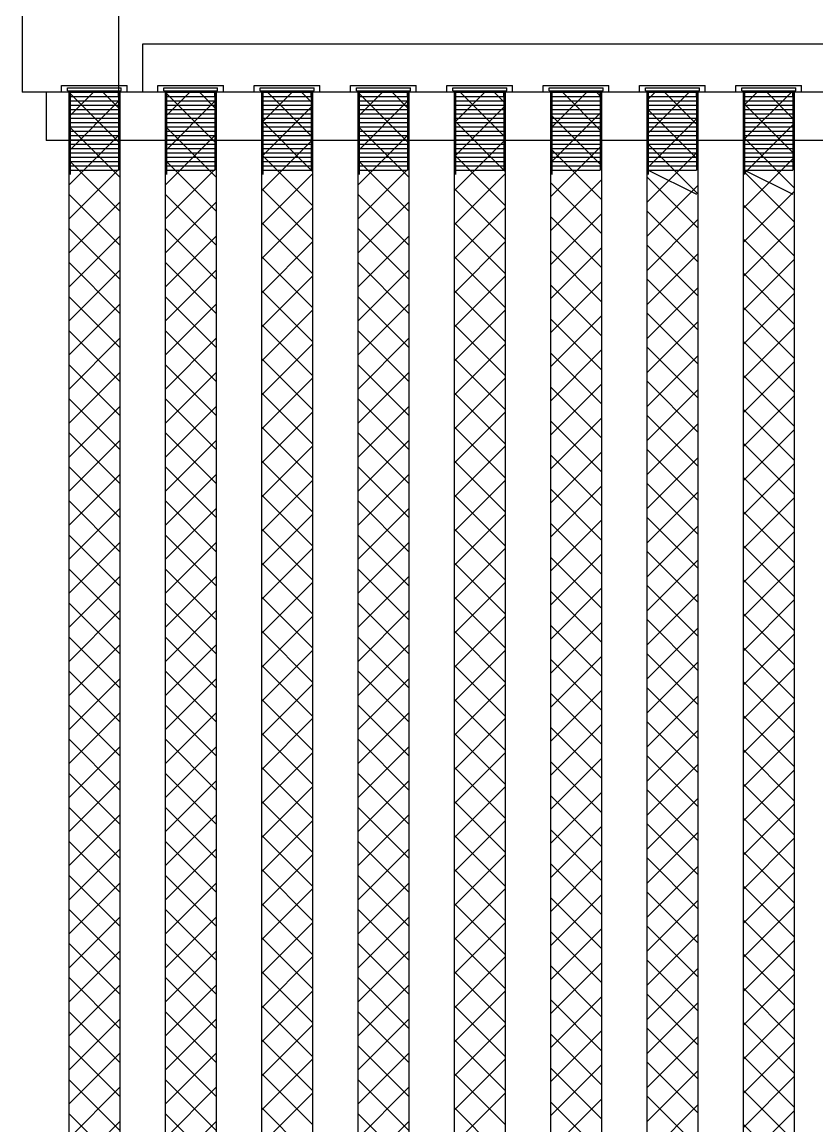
# Model space of a CAD drawing. Header units: inches. Extents: x 17 to 469, y 7 to 301.
# Drawn here: x 252.42 to 260.28, y 260.3 to 271.22 of the extents above; entities that cross this region are included whole.
import ezdxf

# ---------------------------------------------------------------- set-up
doc = ezdxf.new("R2010")
doc.units = ezdxf.units.IN
doc.header["$LTSCALE"] = 14
doc.header["$MEASUREMENT"] = 0
doc.layers.get('0').update_dxf_attribs({"lineweight": 25})
doc.layers.add('Brade', color=5, linetype='Continuous', lineweight=25, true_color=0x0000ff)

# ---------------------------------------------------------------- blocks, each defined once
blk = doc.blocks.new('UPPER HEAD ADN ELEMENT DETAIL')
for p, q in [((-0.53194, 0.14601), (-0.53194, 0.00996)), ((-0.49793, 0.14601), (-0.49793, 0.00996)), ((0.32685, 0.02697), (-0.48943, 0.02697)), ((-0.48943, 0.02697), (-0.48943, 0.00996)), ((-0.49793, 0.00996), (-0.53194, 0.00996)), ((-0.52344, 0.00996), (-0.52344, -0.00704)), ((0.33535, 0.00996), (-0.49793, 0.00996)), ((0.36086, -0.00704), (-0.52344, -0.00704))]:
    blk.add_line(p, q)
at = {"layer": 'Brade', "lineweight": 25}
for p, q in [((-0.518, 0.01235), (-0.49487, 0.01235)), ((-0.518, 0.00996), (-0.518, 0.01235)), ((-0.49487, 0.00996), (-0.49487, 0.01235)), ((-0.48399, 0.01235), (-0.46086, 0.01235)), ((-0.48399, 0.00996), (-0.48399, 0.01235)), ((-0.46086, 0.00996), (-0.46086, 0.01235)), ((-0.44998, 0.01235), (-0.42685, 0.01235)), ((-0.44998, 0.00996), (-0.44998, 0.01235)), ((-0.42685, 0.00996), (-0.42685, 0.01235)), ((-0.41596, 0.01235), (-0.39284, 0.01235)), ((-0.41596, 0.00996), (-0.41596, 0.01235)), ((-0.41596, 0.00996), (-0.41596, 0.01235)), ((-0.39284, 0.00996), (-0.39284, 0.01235)), ((-0.38195, 0.01235), (-0.35882, 0.01235)), ((-0.38195, 0.00996), (-0.38195, 0.01235)), ((-0.35882, 0.00996), (-0.35882, 0.01235)), ((-0.34794, 0.01235), (-0.32481, 0.01235)), ((-0.34794, 0.00996), (-0.34794, 0.01235)), ((-0.32481, 0.00996), (-0.32481, 0.01235)), ((-0.31393, 0.01235), (-0.2908, 0.01235)), ((-0.31393, 0.00996), (-0.31393, 0.01235)), ((-0.2908, 0.00996), (-0.2908, 0.01235)), ((-0.27992, 0.00996), (-0.27992, 0.01235)), ((-0.27992, 0.01235), (-0.25679, 0.01235)), ((-0.25679, 0.00996), (-0.25679, 0.01235)), ((-0.51596, 0.01044), (-0.51596, 0.01146)), ((-0.51596, 0.01146), (-0.49691, 0.01146)), ((-0.51596, 0.01044), (-0.49691, 0.01044)), ((-0.51596, 0.01031), (-0.49691, 0.01031)), ((-0.51545, 0.00996), (-0.51545, -0.5377)), ((-0.51545, 0.00996), (-0.49742, 0.00996)), ((-0.51494, 0.00996), (-0.51494, -0.01912)), ((-0.51494, 0.00843), (-0.51494, 0.00996)), ((-0.51494, 0.00843), (-0.49793, 0.00843)), ((-0.51494, 0.00843), (-0.49793, 0.00843)), ((-0.49793, 0.00996), (-0.49793, -0.01759)), ((-0.49793, 0.00843), (-0.49793, 0.00996)), ((-0.49742, 0.00996), (-0.49742, -0.5377)), ((-0.49691, 0.01044), (-0.49691, 0.01146)), ((-0.48195, 0.01044), (-0.48195, 0.01146)), ((-0.48195, 0.01146), (-0.4629, 0.01146)), ((-0.48195, 0.01044), (-0.4629, 0.01044)), ((-0.48195, 0.01031), (-0.4629, 0.01031)), ((-0.48144, 0.00996), (-0.48144, -0.5377)), ((-0.48144, 0.00996), (-0.46341, 0.00996)), ((-0.48093, 0.00996), (-0.48093, -0.01912)), ((-0.48093, 0.00843), (-0.48093, 0.00996)), ((-0.48093, 0.00843), (-0.46392, 0.00843)), ((-0.48093, 0.00843), (-0.46392, 0.00843)), ((-0.46392, 0.00996), (-0.46392, -0.01759)), ((-0.46392, 0.00843), (-0.46392, 0.00996)), ((-0.46341, 0.00996), (-0.46341, -0.5377)), ((-0.4629, 0.01044), (-0.4629, 0.01146)), ((-0.44794, 0.01044), (-0.44794, 0.01146)), ((-0.44794, 0.01146), (-0.42889, 0.01146)), ((-0.44794, 0.01044), (-0.42889, 0.01044)), ((-0.44794, 0.01031), (-0.42889, 0.01031)), ((-0.44743, 0.00996), (-0.44743, -0.5377)), ((-0.44743, 0.00996), (-0.4294, 0.00996)), ((-0.44692, 0.00996), (-0.44692, -0.01912)), ((-0.44692, 0.00843), (-0.44692, 0.00996)), ((-0.44692, 0.00843), (-0.42991, 0.00843)), ((-0.44692, 0.00843), (-0.42991, 0.00843)), ((-0.42991, 0.00996), (-0.42991, -0.01759)), ((-0.42991, 0.00843), (-0.42991, 0.00996)), ((-0.4294, 0.00996), (-0.4294, -0.5377)), ((-0.42889, 0.01044), (-0.42889, 0.01146)), ((-0.41392, 0.01044), (-0.41392, 0.01146)), ((-0.41392, 0.01146), (-0.39488, 0.01146)), ((-0.41392, 0.01044), (-0.39488, 0.01044)), ((-0.41392, 0.01031), (-0.39488, 0.01031)), ((-0.41341, 0.00996), (-0.41341, -0.5377)), ((-0.41341, 0.00996), (-0.39539, 0.00996)), ((-0.4129, 0.00996), (-0.4129, -0.01912)), ((-0.4129, 0.00843), (-0.4129, 0.00996)), ((-0.4129, 0.00843), (-0.3959, 0.00843)), ((-0.4129, 0.00843), (-0.3959, 0.00843)), ((-0.3959, 0.00996), (-0.3959, -0.01759)), ((-0.3959, 0.00843), (-0.3959, 0.00996)), ((-0.39539, 0.00996), (-0.39539, -0.5377)), ((-0.39488, 0.01044), (-0.39488, 0.01146)), ((-0.37991, 0.01044), (-0.37991, 0.01146)), ((-0.37991, 0.01146), (-0.36087, 0.01146)), ((-0.37991, 0.01044), (-0.36087, 0.01044)), ((-0.37991, 0.01031), (-0.36087, 0.01031)), ((-0.3794, 0.00996), (-0.3794, -0.5377)), ((-0.3794, 0.00996), (-0.36138, 0.00996)), ((-0.37889, 0.00996), (-0.37889, -0.01912)), ((-0.37889, 0.00843), (-0.37889, 0.00996)), ((-0.37889, 0.00843), (-0.36189, 0.00843)), ((-0.37889, 0.00843), (-0.36189, 0.00843)), ((-0.36189, 0.00996), (-0.36189, -0.01759)), ((-0.36189, 0.00843), (-0.36189, 0.00996)), ((-0.36138, 0.00996), (-0.36138, -0.5377)), ((-0.36087, 0.01044), (-0.36087, 0.01146)), ((-0.3459, 0.01044), (-0.3459, 0.01146)), ((-0.3459, 0.01146), (-0.32685, 0.01146)), ((-0.3459, 0.01044), (-0.32685, 0.01044)), ((-0.3459, 0.01031), (-0.32685, 0.01031)), ((-0.34539, 0.00996), (-0.34539, -0.5377)), ((-0.34539, 0.00996), (-0.32736, 0.00996)), ((-0.34488, 0.00996), (-0.34488, -0.01912)), ((-0.34488, 0.00843), (-0.34488, 0.00996)), ((-0.34488, 0.00843), (-0.32787, 0.00843)), ((-0.34488, 0.00843), (-0.32787, 0.00843)), ((-0.32787, 0.00996), (-0.32787, -0.01759)), ((-0.32787, 0.00843), (-0.32787, 0.00996)), ((-0.32736, 0.00996), (-0.32736, -0.5377)), ((-0.32685, 0.01044), (-0.32685, 0.01146)), ((-0.31189, 0.01044), (-0.31189, 0.01146)), ((-0.31189, 0.01146), (-0.29284, 0.01146)), ((-0.31189, 0.01044), (-0.29284, 0.01044)), ((-0.31189, 0.01031), (-0.29284, 0.01031)), ((-0.31138, 0.00996), (-0.31138, -0.5377)), ((-0.31138, 0.00996), (-0.29335, 0.00996)), ((-0.31087, 0.00996), (-0.31087, -0.01912)), ((-0.31087, 0.00843), (-0.31087, 0.00996)), ((-0.31087, 0.00843), (-0.29386, 0.00843)), ((-0.31087, 0.00843), (-0.29386, 0.00843)), ((-0.29386, 0.00996), (-0.29386, -0.01759)), ((-0.29386, 0.00843), (-0.29386, 0.00996)), ((-0.29335, 0.00996), (-0.29335, -0.5377)), ((-0.29284, 0.01044), (-0.29284, 0.01146)), ((-0.27788, 0.01146), (-0.25883, 0.01146)), ((-0.27788, 0.01044), (-0.27788, 0.01146)), ((-0.27788, 0.01044), (-0.25883, 0.01044)), ((-0.27788, 0.01031), (-0.25883, 0.01031)), ((-0.27737, 0.00996), (-0.27737, -0.5377)), ((-0.27737, 0.00996), (-0.25934, 0.00996)), ((-0.27686, 0.00843), (-0.27686, 0.00996)), ((-0.27686, 0.00996), (-0.27686, -0.01912)), ((-0.27686, 0.00843), (-0.25985, 0.00843)), ((-0.27686, 0.00843), (-0.25985, 0.00843)), ((-0.25985, 0.00843), (-0.25985, 0.00996)), ((-0.25985, 0.00996), (-0.25985, -0.01759)), ((-0.25934, 0.00996), (-0.25934, -0.5377)), ((-0.25883, 0.01044), (-0.25883, 0.01146)), ((-0.51494, 0.0069), (-0.49793, 0.0069)), ((-0.51494, 0.00537), (-0.49793, 0.00537)), ((-0.48093, 0.0069), (-0.46392, 0.0069)), ((-0.48093, 0.00537), (-0.46392, 0.00537)), ((-0.44692, 0.0069), (-0.42991, 0.0069)), ((-0.44692, 0.00537), (-0.42991, 0.00537)), ((-0.4129, 0.0069), (-0.3959, 0.0069)), ((-0.4129, 0.00537), (-0.3959, 0.00537)), ((-0.37889, 0.0069), (-0.36189, 0.0069)), ((-0.37889, 0.00537), (-0.36189, 0.00537)), ((-0.34488, 0.0069), (-0.32787, 0.0069)), ((-0.34488, 0.00537), (-0.32787, 0.00537)), ((-0.31087, 0.0069), (-0.29386, 0.0069)), ((-0.31087, 0.00537), (-0.29386, 0.00537)), ((-0.27686, 0.0069), (-0.25985, 0.0069)), ((-0.27686, 0.00537), (-0.25985, 0.00537)), ((-0.51494, 0.00384), (-0.49793, 0.00384)), ((-0.51494, 0.00231), (-0.49793, 0.00231)), ((-0.51494, 0.00078), (-0.49793, 0.00078)), ((-0.48093, 0.00384), (-0.46392, 0.00384)), ((-0.48093, 0.00231), (-0.46392, 0.00231)), ((-0.48093, 0.00078), (-0.46392, 0.00078)), ((-0.44692, 0.00384), (-0.42991, 0.00384)), ((-0.44692, 0.00231), (-0.42991, 0.00231)), ((-0.44692, 0.00078), (-0.42991, 0.00078)), ((-0.4129, 0.00384), (-0.3959, 0.00384)), ((-0.4129, 0.00231), (-0.3959, 0.00231)), ((-0.4129, 0.00078), (-0.3959, 0.00078)), ((-0.37889, 0.00384), (-0.36189, 0.00384)), ((-0.37889, 0.00231), (-0.36189, 0.00231)), ((-0.37889, 0.00078), (-0.36189, 0.00078)), ((-0.34488, 0.00384), (-0.32787, 0.00384)), ((-0.34488, 0.00231), (-0.32787, 0.00231)), ((-0.34488, 0.00078), (-0.32787, 0.00078)), ((-0.31087, 0.00384), (-0.29386, 0.00384)), ((-0.31087, 0.00231), (-0.29386, 0.00231)), ((-0.31087, 0.00078), (-0.29386, 0.00078)), ((-0.27686, 0.00384), (-0.25985, 0.00384)), ((-0.27686, 0.00231), (-0.25985, 0.00231)), ((-0.27686, 0.00078), (-0.25985, 0.00078)), ((-0.51494, -0.00075), (-0.49793, -0.00075)), ((-0.51494, -0.00228), (-0.49793, -0.00228)), ((-0.51494, -0.00381), (-0.49793, -0.00381)), ((-0.48093, -0.00075), (-0.46392, -0.00075)), ((-0.48093, -0.00228), (-0.46392, -0.00228)), ((-0.48093, -0.00381), (-0.46392, -0.00381)), ((-0.44692, -0.00075), (-0.42991, -0.00075)), ((-0.44692, -0.00228), (-0.42991, -0.00228)), ((-0.44692, -0.00381), (-0.42991, -0.00381)), ((-0.4129, -0.00075), (-0.3959, -0.00075)), ((-0.4129, -0.00228), (-0.3959, -0.00228)), ((-0.4129, -0.00381), (-0.3959, -0.00381)), ((-0.37889, -0.00075), (-0.36189, -0.00075)), ((-0.37889, -0.00228), (-0.36189, -0.00228)), ((-0.37889, -0.00381), (-0.36189, -0.00381)), ((-0.34488, -0.00075), (-0.32787, -0.00075)), ((-0.34488, -0.00228), (-0.32787, -0.00228)), ((-0.34488, -0.00381), (-0.32787, -0.00381)), ((-0.31087, -0.00075), (-0.29386, -0.00075)), ((-0.31087, -0.00228), (-0.29386, -0.00228)), ((-0.31087, -0.00381), (-0.29386, -0.00381)), ((-0.27686, -0.00075), (-0.25985, -0.00075)), ((-0.27686, -0.00228), (-0.25985, -0.00228)), ((-0.27686, -0.00381), (-0.25985, -0.00381)), ((-0.51494, -0.00534), (-0.49793, -0.00534)), ((-0.51494, -0.00687), (-0.49793, -0.00687)), ((-0.48093, -0.00534), (-0.46392, -0.00534)), ((-0.48093, -0.00687), (-0.46392, -0.00687)), ((-0.44692, -0.00534), (-0.42991, -0.00534)), ((-0.44692, -0.00687), (-0.42991, -0.00687)), ((-0.4129, -0.00534), (-0.3959, -0.00534)), ((-0.4129, -0.00687), (-0.3959, -0.00687)), ((-0.37889, -0.00534), (-0.36189, -0.00534)), ((-0.37889, -0.00687), (-0.36189, -0.00687)), ((-0.34488, -0.00534), (-0.32787, -0.00534)), ((-0.34488, -0.00687), (-0.32787, -0.00687)), ((-0.31087, -0.00534), (-0.29386, -0.00534)), ((-0.31087, -0.00687), (-0.29386, -0.00687)), ((-0.27686, -0.00534), (-0.25985, -0.00534)), ((-0.27686, -0.00687), (-0.25985, -0.00687)), ((-0.51494, -0.0084), (-0.49793, -0.0084)), ((-0.51494, -0.00993), (-0.49793, -0.00993)), ((-0.51494, -0.01146), (-0.49793, -0.01146)), ((-0.48093, -0.0084), (-0.46392, -0.0084)), ((-0.48093, -0.00993), (-0.46392, -0.00993)), ((-0.48093, -0.01146), (-0.46392, -0.01146)), ((-0.44692, -0.0084), (-0.42991, -0.0084)), ((-0.44692, -0.00993), (-0.42991, -0.00993)), ((-0.44692, -0.01146), (-0.42991, -0.01146)), ((-0.4129, -0.0084), (-0.3959, -0.0084)), ((-0.4129, -0.00993), (-0.3959, -0.00993)), ((-0.4129, -0.01146), (-0.3959, -0.01146)), ((-0.37889, -0.0084), (-0.36189, -0.0084)), ((-0.37889, -0.00993), (-0.36189, -0.00993)), ((-0.37889, -0.01146), (-0.36189, -0.01146)), ((-0.34488, -0.0084), (-0.32787, -0.0084)), ((-0.34488, -0.00993), (-0.32787, -0.00993)), ((-0.34488, -0.01146), (-0.32787, -0.01146)), ((-0.31087, -0.0084), (-0.29386, -0.0084)), ((-0.31087, -0.00993), (-0.29386, -0.00993)), ((-0.31087, -0.01146), (-0.29386, -0.01146)), ((-0.27686, -0.0084), (-0.25985, -0.0084)), ((-0.27686, -0.00993), (-0.25985, -0.00993)), ((-0.27686, -0.01146), (-0.25985, -0.01146)), ((-0.51494, -0.013), (-0.49793, -0.013)), ((-0.51494, -0.01453), (-0.49793, -0.01453)), ((-0.48093, -0.013), (-0.46392, -0.013)), ((-0.48093, -0.01453), (-0.46392, -0.01453)), ((-0.44692, -0.013), (-0.42991, -0.013)), ((-0.44692, -0.01453), (-0.42991, -0.01453)), ((-0.4129, -0.013), (-0.3959, -0.013)), ((-0.4129, -0.01453), (-0.3959, -0.01453)), ((-0.37889, -0.013), (-0.36189, -0.013)), ((-0.37889, -0.01453), (-0.36189, -0.01453)), ((-0.34488, -0.013), (-0.32787, -0.013)), ((-0.34488, -0.01453), (-0.32787, -0.01453)), ((-0.31087, -0.013), (-0.29386, -0.013)), ((-0.31087, -0.01453), (-0.29386, -0.01453)), ((-0.27686, -0.013), (-0.25985, -0.013)), ((-0.27686, -0.01453), (-0.25985, -0.01453)), ((-0.51494, -0.01606), (-0.49793, -0.01606)), ((-0.51494, -0.01759), (-0.49793, -0.01759)), ((-0.48093, -0.01606), (-0.46392, -0.01606)), ((-0.48093, -0.01759), (-0.46392, -0.01759)), ((-0.44692, -0.01606), (-0.42991, -0.01606)), ((-0.44692, -0.01759), (-0.42991, -0.01759)), ((-0.4129, -0.01606), (-0.3959, -0.01606)), ((-0.4129, -0.01759), (-0.3959, -0.01759)), ((-0.37889, -0.01606), (-0.36189, -0.01606)), ((-0.37889, -0.01759), (-0.36189, -0.01759)), ((-0.34488, -0.01606), (-0.32787, -0.01606)), ((-0.34488, -0.01759), (-0.32787, -0.01759)), ((-0.31087, -0.01606), (-0.29386, -0.01606)), ((-0.31087, -0.01759), (-0.29386, -0.01759)), ((-0.31087, -0.01759), (-0.29386, -0.02609)), ((-0.27686, -0.01606), (-0.25985, -0.01606)), ((-0.27686, -0.01759), (-0.25985, -0.02609)), ((-0.27686, -0.01759), (-0.25985, -0.01759))]:
    blk.add_line(p, q, dxfattribs=at)
at = {"layer": 'Brade', "color": 5, "linetype": 'Continuous', "lineweight": 25, "true_color": 0x0000ff}
for p, q in [((-0.51545, 0.00122), (-0.5067, 0.00996)), ((-0.51541, 0.00996), (-0.49742, -0.00802)), ((-0.50338, 0.00996), (-0.49742, 0.004)), ((-0.48144, 0.00122), (-0.47269, 0.00996)), ((-0.4814, 0.00996), (-0.46341, -0.00802)), ((-0.46937, 0.00996), (-0.46341, 0.004)), ((-0.44743, -0.00084), (-0.43662, 0.00996)), ((-0.44532, 0.00996), (-0.4294, -0.00596)), ((-0.4333, 0.00996), (-0.4294, 0.00606)), ((-0.41341, 0.00122), (-0.40467, 0.00996)), ((-0.41337, 0.00996), (-0.39539, -0.00802)), ((-0.40135, 0.00996), (-0.39539, 0.004)), ((-0.3794, -0.00084), (-0.36859, 0.00996)), ((-0.3773, 0.00996), (-0.36138, -0.00596)), ((-0.36527, 0.00996), (-0.36138, 0.00606)), ((-0.34539, 0.00912), (-0.34455, 0.00996)), ((-0.34539, -0.00291), (-0.33252, 0.00996)), ((-0.34122, 0.00996), (-0.32736, -0.0039)), ((-0.3292, 0.00996), (-0.32736, 0.00813)), ((-0.31138, 0.00705), (-0.30847, 0.00996)), ((-0.31138, -0.00497), (-0.29645, 0.00996)), ((-0.30515, 0.00996), (-0.29335, -0.00183)), ((-0.27737, 0.00499), (-0.2724, 0.00996)), ((-0.27737, -0.00703), (-0.26037, 0.00996)), ((-0.26907, 0.00996), (-0.25934, 0.00023)), ((-0.51545, -0.01081), (-0.49742, 0.00722)), ((-0.48144, -0.01081), (-0.46341, 0.00722)), ((-0.44743, -0.01287), (-0.4294, 0.00516)), ((-0.41341, -0.01081), (-0.39539, 0.00722)), ((-0.3794, -0.01287), (-0.36138, 0.00516)), ((-0.31138, 0.00417), (-0.29335, -0.01386)), ((-0.27737, 0.00623), (-0.25934, -0.0118)), ((-0.44743, 0.00004), (-0.4294, -0.01799)), ((-0.3794, 0.00004), (-0.36138, -0.01799)), ((-0.34539, -0.01493), (-0.32736, 0.00309)), ((-0.34539, 0.0021), (-0.32736, -0.01592)), ((-0.31138, -0.017), (-0.29335, 0.00103)), ((-0.51545, -0.00202), (-0.49742, -0.02005)), ((-0.48144, -0.00202), (-0.46341, -0.02005)), ((-0.41341, -0.00202), (-0.39539, -0.02005)), ((-0.27737, -0.01906), (-0.25934, -0.00103)), ((-0.51545, -0.02283), (-0.49742, -0.0048)), ((-0.48144, -0.02283), (-0.46341, -0.0048)), ((-0.44743, -0.02489), (-0.4294, -0.00687)), ((-0.41341, -0.02283), (-0.39539, -0.0048)), ((-0.3794, -0.02489), (-0.36138, -0.00687)), ((-0.27737, -0.00579), (-0.25934, -0.02382)), ((-0.34539, -0.02696), (-0.32736, -0.00893)), ((-0.34539, -0.00992), (-0.32736, -0.02795)), ((-0.31138, -0.00786), (-0.29335, -0.02588)), ((-0.31138, -0.02902), (-0.29335, -0.01099)), ((-0.51545, -0.01405), (-0.49742, -0.03207)), ((-0.48144, -0.01405), (-0.46341, -0.03207)), ((-0.44743, -0.01198), (-0.4294, -0.03001)), ((-0.41341, -0.01405), (-0.39539, -0.03207)), ((-0.3794, -0.01198), (-0.36138, -0.03001)), ((-0.27737, -0.03108), (-0.25934, -0.01306)), ((-0.51545, -0.03486), (-0.49742, -0.01683)), ((-0.48144, -0.03486), (-0.46341, -0.01683)), ((-0.44743, -0.03692), (-0.4294, -0.01889)), ((-0.41341, -0.03486), (-0.39539, -0.01683)), ((-0.3794, -0.03692), (-0.36138, -0.01889)), ((-0.27737, -0.01782), (-0.25934, -0.03585)), ((-0.34539, -0.03898), (-0.32736, -0.02096)), ((-0.34539, -0.02195), (-0.32736, -0.03997)), ((-0.31138, -0.01988), (-0.29335, -0.03791)), ((-0.31138, -0.04105), (-0.29335, -0.02302)), ((-0.51545, -0.02607), (-0.49742, -0.0441)), ((-0.48144, -0.02607), (-0.46341, -0.0441)), ((-0.44743, -0.02401), (-0.4294, -0.04204)), ((-0.41341, -0.02607), (-0.39539, -0.0441)), ((-0.3794, -0.02401), (-0.36138, -0.04204)), ((-0.27737, -0.04311), (-0.25934, -0.02508)), ((-0.51545, -0.04688), (-0.49742, -0.02885)), ((-0.48144, -0.04688), (-0.46341, -0.02885)), ((-0.44743, -0.04894), (-0.4294, -0.03092)), ((-0.41341, -0.04688), (-0.39539, -0.02885)), ((-0.3794, -0.04894), (-0.36138, -0.03092)), ((-0.27737, -0.02984), (-0.25934, -0.04787)), ((-0.34539, -0.05101), (-0.32736, -0.03298)), ((-0.34539, -0.03397), (-0.32736, -0.052)), ((-0.31138, -0.03191), (-0.29335, -0.04993)), ((-0.31138, -0.05307), (-0.29335, -0.03504)), ((-0.51545, -0.0381), (-0.49742, -0.05612)), ((-0.48144, -0.0381), (-0.46341, -0.05612)), ((-0.44743, -0.03603), (-0.4294, -0.05406)), ((-0.41341, -0.0381), (-0.39539, -0.05612)), ((-0.3794, -0.03603), (-0.36138, -0.05406)), ((-0.27737, -0.05513), (-0.25934, -0.03711)), ((-0.51545, -0.05891), (-0.49742, -0.04088)), ((-0.48144, -0.05891), (-0.46341, -0.04088)), ((-0.41341, -0.05891), (-0.39539, -0.04088)), ((-0.27737, -0.04187), (-0.25934, -0.0599)), ((-0.44743, -0.06097), (-0.4294, -0.04294)), ((-0.3794, -0.06097), (-0.36138, -0.04294)), ((-0.34539, -0.06303), (-0.32736, -0.04501)), ((-0.34539, -0.046), (-0.32736, -0.06402)), ((-0.31138, -0.04393), (-0.29335, -0.06196)), ((-0.51545, -0.05012), (-0.49742, -0.06815)), ((-0.48144, -0.05012), (-0.46341, -0.06815)), ((-0.44743, -0.04806), (-0.4294, -0.06609)), ((-0.41341, -0.05012), (-0.39539, -0.06815)), ((-0.3794, -0.04806), (-0.36138, -0.06609)), ((-0.31138, -0.0651), (-0.29335, -0.04707)), ((-0.27737, -0.06716), (-0.25934, -0.04913)), ((-0.51545, -0.07093), (-0.49742, -0.0529)), ((-0.48144, -0.07093), (-0.46341, -0.0529)), ((-0.41341, -0.07093), (-0.39539, -0.0529)), ((-0.27737, -0.05389), (-0.25934, -0.07192)), ((-0.44743, -0.07299), (-0.4294, -0.05497)), ((-0.3794, -0.07299), (-0.36138, -0.05497)), ((-0.34539, -0.07506), (-0.32736, -0.05703)), ((-0.34539, -0.05802), (-0.32736, -0.07605)), ((-0.31138, -0.05596), (-0.29335, -0.07398)), ((-0.51545, -0.06215), (-0.49742, -0.08017)), ((-0.48144, -0.06215), (-0.46341, -0.08017)), ((-0.44743, -0.06008), (-0.4294, -0.07811)), ((-0.41341, -0.06215), (-0.39539, -0.08017)), ((-0.3794, -0.06008), (-0.36138, -0.07811)), ((-0.31138, -0.07712), (-0.29335, -0.05909)), ((-0.27737, -0.07918), (-0.25934, -0.06116)), ((-0.51545, -0.08296), (-0.49742, -0.06493)), ((-0.48144, -0.08296), (-0.46341, -0.06493)), ((-0.41341, -0.08296), (-0.39539, -0.06493)), ((-0.27737, -0.06592), (-0.25934, -0.08395)), ((-0.44743, -0.08502), (-0.4294, -0.06699)), ((-0.3794, -0.08502), (-0.36138, -0.06699)), ((-0.34539, -0.08708), (-0.32736, -0.06906)), ((-0.34539, -0.07005), (-0.32736, -0.08807)), ((-0.31138, -0.06798), (-0.29335, -0.08601)), ((-0.44743, -0.07211), (-0.4294, -0.09014)), ((-0.3794, -0.07211), (-0.36138, -0.09014)), ((-0.31138, -0.08915), (-0.29335, -0.07112)), ((-0.27737, -0.09121), (-0.25934, -0.07318)), ((-0.51545, -0.07417), (-0.49742, -0.0922)), ((-0.51545, -0.09498), (-0.49742, -0.07695)), ((-0.48144, -0.07417), (-0.46341, -0.0922)), ((-0.48144, -0.09498), (-0.46341, -0.07695)), ((-0.41341, -0.07417), (-0.39539, -0.0922)), ((-0.41341, -0.09498), (-0.39539, -0.07695)), ((-0.27737, -0.07794), (-0.25934, -0.09597)), ((-0.44743, -0.09704), (-0.4294, -0.07902)), ((-0.3794, -0.09704), (-0.36138, -0.07902)), ((-0.34539, -0.09911), (-0.32736, -0.08108)), ((-0.31138, -0.08001), (-0.29335, -0.09803)), ((-0.44743, -0.08413), (-0.4294, -0.10216)), ((-0.3794, -0.08413), (-0.36138, -0.10216)), ((-0.34539, -0.08207), (-0.32736, -0.1001)), ((-0.31138, -0.10117), (-0.29335, -0.08314)), ((-0.27737, -0.10323), (-0.25934, -0.08521)), ((-0.51545, -0.0862), (-0.49742, -0.10422)), ((-0.51545, -0.10701), (-0.49742, -0.08898)), ((-0.48144, -0.0862), (-0.46341, -0.10422)), ((-0.48144, -0.10701), (-0.46341, -0.08898)), ((-0.41341, -0.0862), (-0.39539, -0.10422)), ((-0.41341, -0.10701), (-0.39539, -0.08898)), ((-0.44743, -0.10907), (-0.4294, -0.09104)), ((-0.3794, -0.10907), (-0.36138, -0.09104)), ((-0.34539, -0.11113), (-0.32736, -0.09311)), ((-0.31138, -0.09203), (-0.29335, -0.11006)), ((-0.27737, -0.08997), (-0.25934, -0.108)), ((-0.44743, -0.09616), (-0.4294, -0.11418)), ((-0.3794, -0.09616), (-0.36138, -0.11418)), ((-0.34539, -0.0941), (-0.32736, -0.11212)), ((-0.31138, -0.11319), (-0.29335, -0.09517)), ((-0.27737, -0.11526), (-0.25934, -0.09723)), ((-0.51545, -0.09822), (-0.49742, -0.11625)), ((-0.51545, -0.11903), (-0.49742, -0.101)), ((-0.48144, -0.09822), (-0.46341, -0.11625)), ((-0.48144, -0.11903), (-0.46341, -0.101)), ((-0.41341, -0.09822), (-0.39539, -0.11625)), ((-0.41341, -0.11903), (-0.39539, -0.101)), ((-0.44743, -0.12109), (-0.4294, -0.10307)), ((-0.3794, -0.12109), (-0.36138, -0.10307)), ((-0.34539, -0.12316), (-0.32736, -0.10513)), ((-0.31138, -0.10406), (-0.29335, -0.12208)), ((-0.27737, -0.10199), (-0.25934, -0.12002)), ((-0.44743, -0.10818), (-0.4294, -0.12621)), ((-0.3794, -0.10818), (-0.36138, -0.12621)), ((-0.34539, -0.10612), (-0.32736, -0.12415)), ((-0.31138, -0.12522), (-0.29335, -0.10719)), ((-0.51545, -0.11025), (-0.49742, -0.12827)), ((-0.51545, -0.13106), (-0.49742, -0.11303)), ((-0.48144, -0.11025), (-0.46341, -0.12827)), ((-0.48144, -0.13106), (-0.46341, -0.11303)), ((-0.41341, -0.11025), (-0.39539, -0.12827)), ((-0.41341, -0.13106), (-0.39539, -0.11303)), ((-0.27737, -0.12728), (-0.25934, -0.10926)), ((-0.44743, -0.13312), (-0.4294, -0.11509)), ((-0.3794, -0.13312), (-0.36138, -0.11509)), ((-0.31138, -0.11608), (-0.29335, -0.13411)), ((-0.27737, -0.11402), (-0.25934, -0.13205)), ((-0.44743, -0.12021), (-0.4294, -0.13823)), ((-0.3794, -0.12021), (-0.36138, -0.13823)), ((-0.34539, -0.13518), (-0.32736, -0.11716)), ((-0.34539, -0.11815), (-0.32736, -0.13617)), ((-0.31138, -0.13724), (-0.29335, -0.11922)), ((-0.51545, -0.12227), (-0.49742, -0.1403)), ((-0.48144, -0.12227), (-0.46341, -0.1403)), ((-0.41341, -0.12227), (-0.39539, -0.1403)), ((-0.27737, -0.13931), (-0.25934, -0.12128)), ((-0.51545, -0.14308), (-0.49742, -0.12505)), ((-0.48144, -0.14308), (-0.46341, -0.12505)), ((-0.44743, -0.14514), (-0.4294, -0.12712)), ((-0.41341, -0.14308), (-0.39539, -0.12505)), ((-0.3794, -0.14514), (-0.36138, -0.12712)), ((-0.31138, -0.12811), (-0.29335, -0.14613)), ((-0.27737, -0.12604), (-0.25934, -0.14407)), ((-0.44743, -0.13223), (-0.4294, -0.15026)), ((-0.3794, -0.13223), (-0.36138, -0.15026)), ((-0.34539, -0.14721), (-0.32736, -0.12918)), ((-0.34539, -0.13017), (-0.32736, -0.1482)), ((-0.31138, -0.14927), (-0.29335, -0.13124)), ((-0.51545, -0.1343), (-0.49742, -0.15232)), ((-0.48144, -0.1343), (-0.46341, -0.15232)), ((-0.41341, -0.1343), (-0.39539, -0.15232)), ((-0.27737, -0.15133), (-0.25934, -0.13331)), ((-0.51545, -0.15511), (-0.49742, -0.13708)), ((-0.48144, -0.15511), (-0.46341, -0.13708)), ((-0.44743, -0.15717), (-0.4294, -0.13914)), ((-0.41341, -0.15511), (-0.39539, -0.13708)), ((-0.3794, -0.15717), (-0.36138, -0.13914)), ((-0.31138, -0.14013), (-0.29335, -0.15816)), ((-0.27737, -0.13807), (-0.25934, -0.1561)), ((-0.34539, -0.15923), (-0.32736, -0.14121)), ((-0.34539, -0.1422), (-0.32736, -0.16022)), ((-0.31138, -0.16129), (-0.29335, -0.14327)), ((-0.51545, -0.14632), (-0.49742, -0.16435)), ((-0.48144, -0.14632), (-0.46341, -0.16435)), ((-0.44743, -0.14426), (-0.4294, -0.16228)), ((-0.41341, -0.14632), (-0.39539, -0.16435)), ((-0.3794, -0.14426), (-0.36138, -0.16228)), ((-0.27737, -0.16336), (-0.25934, -0.14533)), ((-0.51545, -0.16713), (-0.49742, -0.1491)), ((-0.48144, -0.16713), (-0.46341, -0.1491)), ((-0.44743, -0.16919), (-0.4294, -0.15117)), ((-0.41341, -0.16713), (-0.39539, -0.1491)), ((-0.3794, -0.16919), (-0.36138, -0.15117)), ((-0.27737, -0.15009), (-0.25934, -0.16812)), ((-0.34539, -0.17126), (-0.32736, -0.15323)), ((-0.34539, -0.15422), (-0.32736, -0.17225)), ((-0.31138, -0.15216), (-0.29335, -0.17018)), ((-0.31138, -0.17332), (-0.29335, -0.15529)), ((-0.51545, -0.15835), (-0.49742, -0.17637)), ((-0.48144, -0.15835), (-0.46341, -0.17637)), ((-0.44743, -0.15628), (-0.4294, -0.17431)), ((-0.41341, -0.15835), (-0.39539, -0.17637)), ((-0.3794, -0.15628), (-0.36138, -0.17431)), ((-0.27737, -0.17538), (-0.25934, -0.15736)), ((-0.51545, -0.17915), (-0.49742, -0.16113)), ((-0.48144, -0.17915), (-0.46341, -0.16113)), ((-0.44743, -0.18122), (-0.4294, -0.16319)), ((-0.41341, -0.17915), (-0.39539, -0.16113)), ((-0.3794, -0.18122), (-0.36138, -0.16319)), ((-0.27737, -0.16212), (-0.25934, -0.18015)), ((-0.34539, -0.18328), (-0.32736, -0.16526)), ((-0.34539, -0.16625), (-0.32736, -0.18427)), ((-0.31138, -0.16418), (-0.29335, -0.18221)), ((-0.31138, -0.18534), (-0.29335, -0.16732)), ((-0.51545, -0.17037), (-0.49742, -0.1884)), ((-0.48144, -0.17037), (-0.46341, -0.1884)), ((-0.44743, -0.16831), (-0.4294, -0.18633)), ((-0.41341, -0.17037), (-0.39539, -0.1884)), ((-0.3794, -0.16831), (-0.36138, -0.18633)), ((-0.27737, -0.18741), (-0.25934, -0.16938)), ((-0.51545, -0.19118), (-0.49742, -0.17315)), ((-0.48144, -0.19118), (-0.46341, -0.17315)), ((-0.44743, -0.19324), (-0.4294, -0.17522)), ((-0.41341, -0.19118), (-0.39539, -0.17315)), ((-0.3794, -0.19324), (-0.36138, -0.17522)), ((-0.27737, -0.17414), (-0.25934, -0.19217)), ((-0.34539, -0.19531), (-0.32736, -0.17728)), ((-0.34539, -0.17827), (-0.32736, -0.1963)), ((-0.31138, -0.17621), (-0.29335, -0.19423)), ((-0.51545, -0.1824), (-0.49742, -0.20042)), ((-0.48144, -0.1824), (-0.46341, -0.20042)), ((-0.44743, -0.18033), (-0.4294, -0.19836)), ((-0.41341, -0.1824), (-0.39539, -0.20042)), ((-0.3794, -0.18033), (-0.36138, -0.19836)), ((-0.31138, -0.19737), (-0.29335, -0.17934)), ((-0.27737, -0.19943), (-0.25934, -0.18141)), ((-0.51545, -0.2032), (-0.49742, -0.18518)), ((-0.48144, -0.2032), (-0.46341, -0.18518)), ((-0.41341, -0.2032), (-0.39539, -0.18518)), ((-0.27737, -0.18617), (-0.25934, -0.20419)), ((-0.44743, -0.20527), (-0.4294, -0.18724)), ((-0.3794, -0.20527), (-0.36138, -0.18724)), ((-0.34539, -0.20733), (-0.32736, -0.1893)), ((-0.34539, -0.1903), (-0.32736, -0.20832)), ((-0.31138, -0.18823), (-0.29335, -0.20626)), ((-0.51545, -0.19442), (-0.49742, -0.21245)), ((-0.48144, -0.19442), (-0.46341, -0.21245)), ((-0.44743, -0.19236), (-0.4294, -0.21038)), ((-0.41341, -0.19442), (-0.39539, -0.21245)), ((-0.3794, -0.19236), (-0.36138, -0.21038)), ((-0.31138, -0.20939), (-0.29335, -0.19137)), ((-0.27737, -0.21146), (-0.25934, -0.19343)), ((-0.51545, -0.21523), (-0.49742, -0.1972)), ((-0.48144, -0.21523), (-0.46341, -0.1972)), ((-0.41341, -0.21523), (-0.39539, -0.1972)), ((-0.27737, -0.19819), (-0.25934, -0.21622)), ((-0.44743, -0.21729), (-0.4294, -0.19927)), ((-0.3794, -0.21729), (-0.36138, -0.19927)), ((-0.34539, -0.21936), (-0.32736, -0.20133)), ((-0.34539, -0.20232), (-0.32736, -0.22035)), ((-0.31138, -0.20026), (-0.29335, -0.21828)), ((-0.51545, -0.20645), (-0.49742, -0.22447)), ((-0.48144, -0.20645), (-0.46341, -0.22447)), ((-0.44743, -0.20438), (-0.4294, -0.22241)), ((-0.41341, -0.20645), (-0.39539, -0.22447)), ((-0.3794, -0.20438), (-0.36138, -0.22241)), ((-0.31138, -0.22142), (-0.29335, -0.20339)), ((-0.27737, -0.22348), (-0.25934, -0.20546)), ((-0.51545, -0.22725), (-0.49742, -0.20923)), ((-0.48144, -0.22725), (-0.46341, -0.20923)), ((-0.41341, -0.22725), (-0.39539, -0.20923)), ((-0.27737, -0.21022), (-0.25934, -0.22824)), ((-0.44743, -0.22932), (-0.4294, -0.21129)), ((-0.3794, -0.22932), (-0.36138, -0.21129)), ((-0.34539, -0.23138), (-0.32736, -0.21335)), ((-0.34539, -0.21434), (-0.32736, -0.23237)), ((-0.31138, -0.21228), (-0.29335, -0.23031)), ((-0.44743, -0.21641), (-0.4294, -0.23443)), ((-0.3794, -0.21641), (-0.36138, -0.23443)), ((-0.31138, -0.23344), (-0.29335, -0.21542)), ((-0.27737, -0.23551), (-0.25934, -0.21748)), ((-0.51545, -0.21847), (-0.49742, -0.2365)), ((-0.51545, -0.23928), (-0.49742, -0.22125)), ((-0.48144, -0.21847), (-0.46341, -0.2365)), ((-0.48144, -0.23928), (-0.46341, -0.22125)), ((-0.41341, -0.21847), (-0.39539, -0.2365)), ((-0.41341, -0.23928), (-0.39539, -0.22125)), ((-0.44743, -0.24134), (-0.4294, -0.22332)), ((-0.3794, -0.24134), (-0.36138, -0.22332)), ((-0.34539, -0.24341), (-0.32736, -0.22538)), ((-0.31138, -0.22431), (-0.29335, -0.24233)), ((-0.27737, -0.22224), (-0.25934, -0.24027)), ((-0.44743, -0.22843), (-0.4294, -0.24646)), ((-0.3794, -0.22843), (-0.36138, -0.24646)), ((-0.34539, -0.22637), (-0.32736, -0.2444)), ((-0.31138, -0.24547), (-0.29335, -0.22744)), ((-0.27737, -0.24753), (-0.25934, -0.22951)), ((-0.51545, -0.2305), (-0.49742, -0.24852)), ((-0.51545, -0.2513), (-0.49742, -0.23328)), ((-0.48144, -0.2305), (-0.46341, -0.24852)), ((-0.48144, -0.2513), (-0.46341, -0.23328)), ((-0.41341, -0.2305), (-0.39539, -0.24852)), ((-0.41341, -0.2513), (-0.39539, -0.23328)), ((-0.44743, -0.25337), (-0.4294, -0.23534)), ((-0.3794, -0.25337), (-0.36138, -0.23534)), ((-0.34539, -0.25543), (-0.32736, -0.2374)), ((-0.31138, -0.23633), (-0.29335, -0.25436)), ((-0.27737, -0.23427), (-0.25934, -0.25229)), ((-0.44743, -0.24046), (-0.4294, -0.25848)), ((-0.3794, -0.24046), (-0.36138, -0.25848)), ((-0.34539, -0.23839), (-0.32736, -0.25642)), ((-0.31138, -0.25749), (-0.29335, -0.23947)), ((-0.27737, -0.25956), (-0.25934, -0.24153)), ((-0.51545, -0.24252), (-0.49742, -0.26055)), ((-0.51545, -0.26333), (-0.49742, -0.2453)), ((-0.48144, -0.24252), (-0.46341, -0.26055)), ((-0.48144, -0.26333), (-0.46341, -0.2453)), ((-0.41341, -0.24252), (-0.39539, -0.26055)), ((-0.41341, -0.26333), (-0.39539, -0.2453)), ((-0.44743, -0.26539), (-0.4294, -0.24737)), ((-0.3794, -0.26539), (-0.36138, -0.24737)), ((-0.34539, -0.26746), (-0.32736, -0.24943)), ((-0.31138, -0.24836), (-0.29335, -0.26638)), ((-0.27737, -0.24629), (-0.25934, -0.26432)), ((-0.44743, -0.25248), (-0.4294, -0.27051)), ((-0.3794, -0.25248), (-0.36138, -0.27051)), ((-0.34539, -0.25042), (-0.32736, -0.26845)), ((-0.31138, -0.26952), (-0.29335, -0.25149)), ((-0.51545, -0.25455), (-0.49742, -0.27257)), ((-0.48144, -0.25455), (-0.46341, -0.27257)), ((-0.41341, -0.25455), (-0.39539, -0.27257)), ((-0.27737, -0.27158), (-0.25934, -0.25356)), ((-0.51545, -0.27535), (-0.49742, -0.25733)), ((-0.48144, -0.27535), (-0.46341, -0.25733)), ((-0.44743, -0.27742), (-0.4294, -0.25939)), ((-0.41341, -0.27535), (-0.39539, -0.25733)), ((-0.3794, -0.27742), (-0.36138, -0.25939)), ((-0.31138, -0.26038), (-0.29335, -0.27841)), ((-0.27737, -0.25832), (-0.25934, -0.27634)), ((-0.44743, -0.26451), (-0.4294, -0.28253)), ((-0.3794, -0.26451), (-0.36138, -0.28253)), ((-0.34539, -0.27948), (-0.32736, -0.26145)), ((-0.34539, -0.26244), (-0.32736, -0.28047)), ((-0.31138, -0.28154), (-0.29335, -0.26352)), ((-0.51545, -0.26657), (-0.49742, -0.2846)), ((-0.48144, -0.26657), (-0.46341, -0.2846)), ((-0.41341, -0.26657), (-0.39539, -0.2846)), ((-0.27737, -0.28361), (-0.25934, -0.26558)), ((-0.51545, -0.28738), (-0.49742, -0.26935)), ((-0.48144, -0.28738), (-0.46341, -0.26935)), ((-0.44743, -0.28944), (-0.4294, -0.27142)), ((-0.41341, -0.28738), (-0.39539, -0.26935)), ((-0.3794, -0.28944), (-0.36138, -0.27142)), ((-0.31138, -0.27241), (-0.29335, -0.29043)), ((-0.27737, -0.27034), (-0.25934, -0.28837)), ((-0.44743, -0.27653), (-0.4294, -0.29456)), ((-0.3794, -0.27653), (-0.36138, -0.29456)), ((-0.34539, -0.29151), (-0.32736, -0.27348)), ((-0.34539, -0.27447), (-0.32736, -0.2925)), ((-0.31138, -0.29357), (-0.29335, -0.27554)), ((-0.51545, -0.2786), (-0.49742, -0.29662)), ((-0.48144, -0.2786), (-0.46341, -0.29662)), ((-0.41341, -0.2786), (-0.39539, -0.29662)), ((-0.27737, -0.29563), (-0.25934, -0.27761)), ((-0.51545, -0.2994), (-0.49742, -0.28138)), ((-0.48144, -0.2994), (-0.46341, -0.28138)), ((-0.44743, -0.30147), (-0.4294, -0.28344)), ((-0.41341, -0.2994), (-0.39539, -0.28138)), ((-0.3794, -0.30147), (-0.36138, -0.28344)), ((-0.31138, -0.28443), (-0.29335, -0.30246)), ((-0.27737, -0.28237), (-0.25934, -0.30039)), ((-0.34539, -0.30353), (-0.32736, -0.2855)), ((-0.34539, -0.28649), (-0.32736, -0.30452)), ((-0.31138, -0.30559), (-0.29335, -0.28757)), ((-0.51545, -0.29062), (-0.49742, -0.30865)), ((-0.48144, -0.29062), (-0.46341, -0.30865)), ((-0.44743, -0.28856), (-0.4294, -0.30658)), ((-0.41341, -0.29062), (-0.39539, -0.30865)), ((-0.3794, -0.28856), (-0.36138, -0.30658)), ((-0.27737, -0.30766), (-0.25934, -0.28963)), ((-0.51545, -0.31143), (-0.49742, -0.2934)), ((-0.48144, -0.31143), (-0.46341, -0.2934)), ((-0.44743, -0.31349), (-0.4294, -0.29547)), ((-0.41341, -0.31143), (-0.39539, -0.2934)), ((-0.3794, -0.31349), (-0.36138, -0.29547)), ((-0.27737, -0.29439), (-0.25934, -0.31242)), ((-0.34539, -0.31556), (-0.32736, -0.29753)), ((-0.34539, -0.29852), (-0.32736, -0.31655)), ((-0.31138, -0.29646), (-0.29335, -0.31448)), ((-0.31138, -0.31762), (-0.29335, -0.29959)), ((-0.51545, -0.30265), (-0.49742, -0.32067)), ((-0.48144, -0.30265), (-0.46341, -0.32067)), ((-0.44743, -0.30058), (-0.4294, -0.31861)), ((-0.41341, -0.30265), (-0.39539, -0.32067)), ((-0.3794, -0.30058), (-0.36138, -0.31861)), ((-0.27737, -0.31968), (-0.25934, -0.30166)), ((-0.51545, -0.32345), (-0.49742, -0.30543)), ((-0.48144, -0.32345), (-0.46341, -0.30543)), ((-0.44743, -0.32552), (-0.4294, -0.30749)), ((-0.41341, -0.32345), (-0.39539, -0.30543)), ((-0.3794, -0.32552), (-0.36138, -0.30749)), ((-0.27737, -0.30642), (-0.25934, -0.32444)), ((-0.34539, -0.32758), (-0.32736, -0.30955)), ((-0.34539, -0.31054), (-0.32736, -0.32857)), ((-0.31138, -0.30848), (-0.29335, -0.32651)), ((-0.31138, -0.32964), (-0.29335, -0.31162)), ((-0.51545, -0.31467), (-0.49742, -0.3327)), ((-0.48144, -0.31467), (-0.46341, -0.3327)), ((-0.44743, -0.31261), (-0.4294, -0.33063)), ((-0.41341, -0.31467), (-0.39539, -0.3327)), ((-0.3794, -0.31261), (-0.36138, -0.33063)), ((-0.27737, -0.33171), (-0.25934, -0.31368)), ((-0.51545, -0.33548), (-0.49742, -0.31745)), ((-0.48144, -0.33548), (-0.46341, -0.31745)), ((-0.44743, -0.33754), (-0.4294, -0.31952)), ((-0.41341, -0.33548), (-0.39539, -0.31745)), ((-0.3794, -0.33754), (-0.36138, -0.31952)), ((-0.27737, -0.31844), (-0.25934, -0.33647)), ((-0.34539, -0.33961), (-0.32736, -0.32158)), ((-0.34539, -0.32257), (-0.32736, -0.3406)), ((-0.31138, -0.32051), (-0.29335, -0.33853)), ((-0.51545, -0.3267), (-0.49742, -0.34472)), ((-0.48144, -0.3267), (-0.46341, -0.34472)), ((-0.44743, -0.32463), (-0.4294, -0.34266)), ((-0.41341, -0.3267), (-0.39539, -0.34472)), ((-0.3794, -0.32463), (-0.36138, -0.34266)), ((-0.31138, -0.34167), (-0.29335, -0.32364)), ((-0.27737, -0.34373), (-0.25934, -0.32571)), ((-0.51545, -0.3475), (-0.49742, -0.32948)), ((-0.48144, -0.3475), (-0.46341, -0.32948)), ((-0.41341, -0.3475), (-0.39539, -0.32948)), ((-0.27737, -0.33047), (-0.25934, -0.34849)), ((-0.44743, -0.34957), (-0.4294, -0.33154)), ((-0.3794, -0.34957), (-0.36138, -0.33154)), ((-0.34539, -0.35163), (-0.32736, -0.3336)), ((-0.34539, -0.33459), (-0.32736, -0.35262)), ((-0.31138, -0.33253), (-0.29335, -0.35056)), ((-0.51545, -0.33872), (-0.49742, -0.35675)), ((-0.48144, -0.33872), (-0.46341, -0.35675)), ((-0.44743, -0.33666), (-0.4294, -0.35468)), ((-0.41341, -0.33872), (-0.39539, -0.35675)), ((-0.3794, -0.33666), (-0.36138, -0.35468)), ((-0.31138, -0.35369), (-0.29335, -0.33567)), ((-0.27737, -0.35576), (-0.25934, -0.33773)), ((-0.51545, -0.35953), (-0.49742, -0.3415)), ((-0.48144, -0.35953), (-0.46341, -0.3415)), ((-0.41341, -0.35953), (-0.39539, -0.3415)), ((-0.27737, -0.34249), (-0.25934, -0.36052)), ((-0.44743, -0.36159), (-0.4294, -0.34357)), ((-0.3794, -0.36159), (-0.36138, -0.34357)), ((-0.34539, -0.36366), (-0.32736, -0.34563)), ((-0.34539, -0.34662), (-0.32736, -0.36465)), ((-0.31138, -0.34456), (-0.29335, -0.36258)), ((-0.51545, -0.35075), (-0.49742, -0.36877)), ((-0.48144, -0.35075), (-0.46341, -0.36877)), ((-0.44743, -0.34868), (-0.4294, -0.36671)), ((-0.41341, -0.35075), (-0.39539, -0.36877)), ((-0.3794, -0.34868), (-0.36138, -0.36671)), ((-0.31138, -0.36572), (-0.29335, -0.34769)), ((-0.27737, -0.36778), (-0.25934, -0.34976)), ((-0.51545, -0.37155), (-0.49742, -0.35353)), ((-0.48144, -0.37155), (-0.46341, -0.35353)), ((-0.41341, -0.37155), (-0.39539, -0.35353)), ((-0.27737, -0.35452), (-0.25934, -0.37254))]:
    blk.add_line(p, q, dxfattribs=at)

msp = doc.modelspace()

# ---------------------------------------------------------------- block references
at = {"xscale": 28, "yscale": 28, "zscale": 28}
msp.add_blockref('UPPER HEAD ADN ELEMENT DETAIL', (267.314326, 270.248466), dxfattribs=at)

doc.saveas('drawing.dxf')
